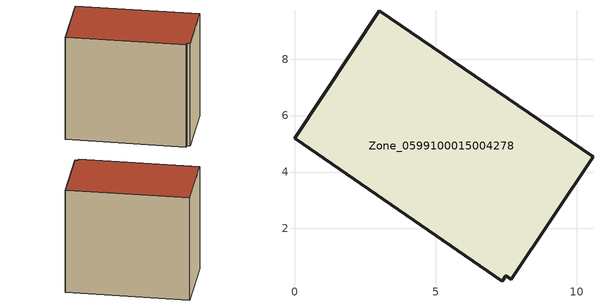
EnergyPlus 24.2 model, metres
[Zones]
Zone_0599100015004278
 floor ground (C_G): 7.68,0.2 7.49,0.33 7.36,0.14 0,5.19 3,9.71 10.57,4.54 z0.6
 wall outside (C_F): 10.57,4.54 3,9.71 0,5.19 7.36,0.14 7.49,0.33 7.68,0.2 10.57,4.54 z0.6:8.83
 roof outside (C_R): 7.49,0.33 7.68,0.2 10.57,4.54 3,9.71 0,5.19 7.36,0.14 z8.83
[BUILDING]
Pand.0599100015004278: North Axis=0; Terrain=City; Loads Convergence Tolerance Value=0.04; Temperature Convergence Tolerance Value=0.4; Solar Distribution=FullExterior; Maximum Number of Warmup Days=25; Minimum Number of Warmup Days=1
[Site:Location]
Rotterdam.The.Hague.AP_ZH_NLD Design_Conditions: Latitude=51.96; Longitude=4.45; Time Zone=1; Elevation=-4.5
[SITE:GROUNDTEMPERATURE:BUILDINGSURFACE]
18, 18, 18, 18, 18, 18, 18, 18, 18, 18, 18, 18
[MATERIAL] Thermal Absorptance=0.9; Solar Absorptance=0.7; Visible Absorptance=0.7
Name | Roughness | Thickness | Conductivity | Density | Specific Heat
G.TI.1975-1991 | MediumSmooth | 0.15 | 0.288461 | 540 | 1210
F.TI.1975-1991 | Rough | 0.3 | 0.230769 | 1920 | 840
R.TI.1975-1991 | MediumRough | 0.2 | 0.153846 | 1500 | 1000
[CONSTRUCTION]
C_G: G.TI.1975-1991
C_F: F.TI.1975-1991
C_R: R.TI.1975-1991
[ZONE]
Zone_0599100015004278: Type=1; Multiplier=1; Ceiling Height=Autocalculate; Volume=Autocalculate; Floor Area=autocalculate; Part of Total Floor Area=Yes
[ZONEINFILTRATION:DESIGNFLOWRATE]
Infil_Zone_0599100015004278: Zone or ZoneList or Space or SpaceList=Zone_0599100015004278; Schedule=AlwaysOn; Design Flow Rate Calculation Method=Flow/Area; Flow Rate per Floor Area=0.003; Constant Term Coefficient=1; Temperature Term Coefficient=0; Velocity Term Coefficient=0; Velocity Squared Term Coefficient=0
[HVACTEMPLATE:ZONE:IDEALLOADSAIRSYSTEM]
Zone_0599100015004278: Maximum Heating Supply Air Temperature=50; Minimum Cooling Supply Air Temperature=13; Maximum Heating Supply Air Humidity Ratio=0.0156; Minimum Cooling Supply Air Humidity Ratio=0.0077; Heating Limit=NoLimit; Cooling Limit=NoLimit; Dehumidification Control Type=ConstantSensibleHeatRatio; Cooling Sensible Heat Ratio=0.7; Dehumidification Setpoint=60; Humidification Control Type=None; Humidification Setpoint=30; Outdoor Air Method=None; Outdoor Air Flow Rate per Person=0.00944; Outdoor Air Flow Rate per Zone Floor Area=0; Outdoor Air Flow Rate per Zone=0; Demand Controlled Ventilation Type=None; Outdoor Air Economizer Type=NoEconomizer; Heat Recovery Type=None; Sensible Heat Recovery Effectiveness=0.7; Latent Heat Recovery Effectiveness=0.65
[ZONECONTROL:THERMOSTAT]
ThermostatControl_Zone_0599100015004278: Zone or ZoneList=Zone_0599100015004278; Control Type Schedule=DualSetpointControlType; Control 1=Thermostat_Zone_0599100015004278; Temperature Difference Between Cutout And Setpoint=0
[THERMOSTATSETPOINT:DUALSETPOINT]
Thermostat_Zone_0599100015004278: Heating Setpoint Temperature Schedule=HeatingSetpoint_Zone_0599100015004278; Cooling Setpoint Temperature Schedule=CoolingSetpoint_Zone_0599100015004278
[SCHEDULE:COMPACT]
HeatingSetpoint_Zone_0599100015004278: Through: 12/31, For: AllDays, Until: 24:00, 21
CoolingSetpoint_Zone_0599100015004278: Through: 12/31, For: AllDays, Until: 24:00, 24
DualSetpointControlType: Through: 12/31, For: AllDays, Until: 24:00, 4
AlwaysOn: Through: 12/31, For: AllDays, Until: 24:00, 1
